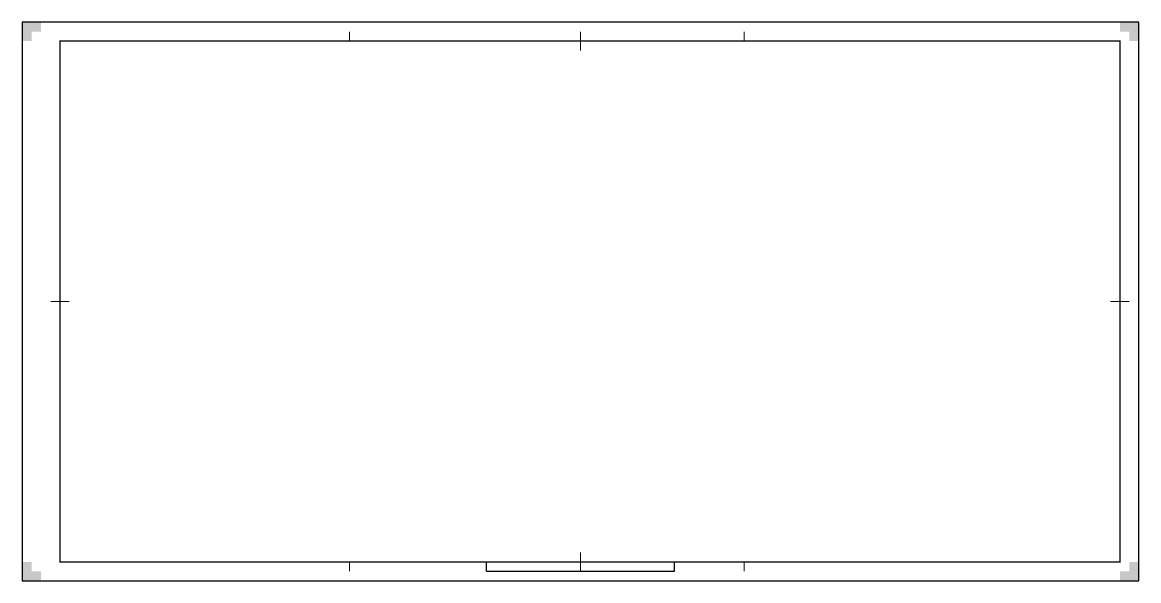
# Model space of a CAD drawing. Extents: x -20 to 574, y -10 to 287.
import ezdxf

# ---------------------------------------------------------------- set-up
doc = ezdxf.new("R2010")
doc.units = 0
for name, color, linetype, lineweight in [('to-xx-kader', 7, 'CONTINUOUS', 25), ('to-xx-snijrand', 7, 'CONTINUOUS', 25), ('to-xx-vouwmerk', 7, 'CONTINUOUS', 18)]:
    doc.layers.add(name, color=color, linetype=linetype, lineweight=lineweight)

msp = doc.modelspace()

# ---------------------------------------------------------------- hatches: boundary and pattern name
at = {"layer": 'to-xx-snijrand'}
for points in [[(-10, 287), (-20, 287), (-20, 277), (-15, 277), (-15, 282), (-10, 282)], [(574, 277), (574, 287), (564, 287), (564, 282), (569, 282), (569, 277)], [(-20, 0), (-20, -10), (-10, -10), (-10, -5), (-15, -5), (-15, 0)], [(564, -10), (574, -10), (574, 0), (569, 0), (569, -5), (564, -5)]]:
    msp.add_hatch(color=256, dxfattribs=at).paths.add_polyline_path(points)

# ---------------------------------------------------------------- linework, layer by layer
at = {"layer": 'to-xx-kader'}
for p, q in [((227, -5), (227, 0)), ((327, -5), (327, 0)), ((227, -5), (327, -5))]:
    msp.add_line(p, q, dxfattribs=at)
at = {"layer": 'to-xx-kader', "const_width": 0.7, "flags": 128}
for points in [[(277, 282), (277, 272)], [(-5, 138.5), (5, 138.5)], [(569, 138.5), (559, 138.5)], [(277, -5), (277, 5)]]:
    msp.add_lwpolyline(points, dxfattribs=at)
at = {"layer": 'to-xx-kader', "const_width": 0.7}
msp.add_lwpolyline([(0, 0), (564, 0), (564, 277), (0, 277)], close=True, dxfattribs=at)
at = {"layer": 'to-xx-snijrand'}
for p, q in [((574, 287), (-20, 287)), ((-20, 287), (-20, -10)), ((574, -10), (574, 287)), ((-20, -10), (574, -10))]:
    msp.add_line(p, q, dxfattribs=at)
at = {"layer": 'to-xx-vouwmerk'}
for p, q in [((154, 277), (154, 282)), ((364, 277), (364, 282)), ((154, -5), (154, 0)), ((364, -5), (364, 0))]:
    msp.add_line(p, q, dxfattribs=at)

doc.saveas('drawing.dxf')
